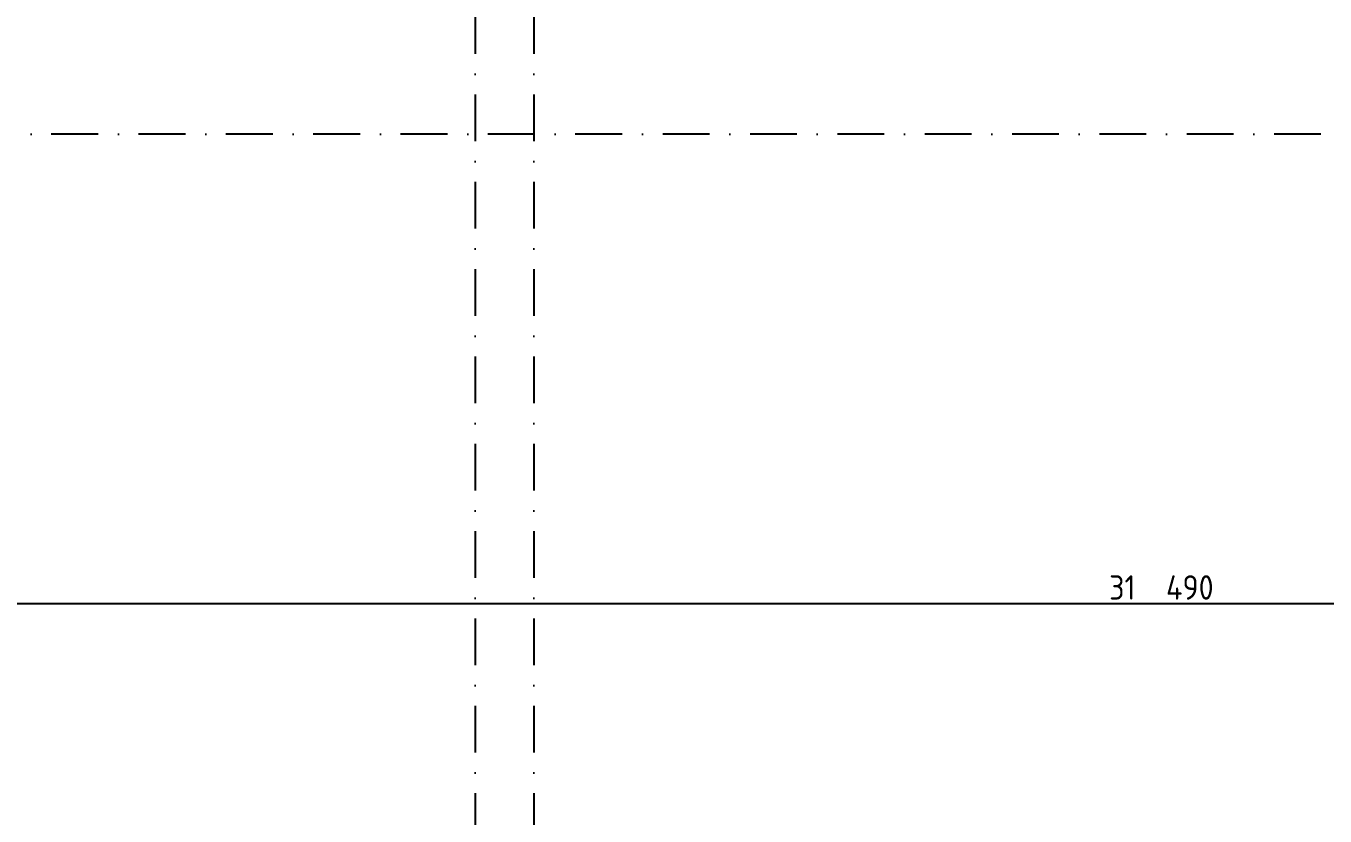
# Model space of a CAD drawing. Extents: x 4511820 to 5180432, y -1526536 to -944957.
# Drawn here: x 5004971 to 5011636, y -1482896 to -1478843 of the extents above; entities that cross this region are included whole.
import ezdxf

# ---------------------------------------------------------------- set-up
doc = ezdxf.new("R2010")
doc.units = 0
doc.header["$MEASUREMENT"] = 0
doc.linetypes.add('BODKOCIARKOVANA_3', pattern=[5.6, 3, -1.3, 0, -1.3])
doc.layers.get('0').update_dxf_attribs({"linetype": 'CONTINUOUS'})
doc.layers.get('Defpoints').update_dxf_attribs({"color": 61, "linetype": 'CONTINUOUS'})
doc.layers.add('KÓTY', color=4, linetype='CONTINUOUS')
doc.layers.add('osi', color=253, linetype='CONTINUOUS')
doc.styles.add('STYLE1', font='isocp.shx')
doc.dimstyles.new('STANDARD-50', dxfattribs={"dimtxt": 125, "dimasz": 150, "dimexe": 10, "dimexo": 200, "dimgap": 20, "dimtad": 1, "dimdsep": 46, "dimlunit": 6, "dimtxsty": 'STYLE1', "dimblk1": 'OBLIQUE', "dimblk2": 'OBLIQUE', "dimsah": 1, "dimcen": 2.5, "dimse1": 1, "dimse2": 1, "dimadec": 0, "dimazin": 0, "dimtfac": 1, "dimtmove": 1, "dimatfit": 3, "dimldrblk": 'OBLIQUE', "dimfxl": 1, "dimtolj": 1, "dimtzin": 0, "dimarcsym": 0})

# ---------------------------------------------------------------- blocks, each defined once
blk = doc.blocks.new('_OBLIQUE')
at = {"color": 0, "linetype": 'ByBlock'}
blk.add_line((-0.5, -0.5), (0.5, 0.5), dxfattribs=at)
blk = doc.blocks.new('*D43234')
at = {"layer": 'Defpoints', "color": 0}
for p in [(5026541, -1481806), (4995051, -1483784.6), (5026541, -1483784.6)]:
    blk.add_point(p, dxfattribs=at)
at = {"layer": 'KÓTY', "color": 0, "lineweight": -2}
blk.add_line((4995051, -1481806), (5026541, -1481806), dxfattribs=at)
at = {"layer": 'KÓTY', "color": 0, "linetype": 'ByBlock', "lineweight": -2, "xscale": 150, "yscale": 150, "zscale": 150, "rotation": 180}
blk.add_blockref('_OBLIQUE', (4995051, -1481806), dxfattribs=at)
at = {"layer": 'KÓTY', "color": 0, "linetype": 'ByBlock', "lineweight": -2, "xscale": 150, "yscale": 150, "zscale": 150}
blk.add_blockref('_OBLIQUE', (5026541, -1481806), dxfattribs=at)
at = {"layer": 'KÓTY', "color": 0, "insert": (5010796, -1481723.5), "char_height": 125, "attachment_point": 5, "style": 'STYLE1'}
blk.add_mtext('\\A1;31ﾠ490', dxfattribs=at)

msp = doc.modelspace()

# ---------------------------------------------------------------- linework, layer by layer
at = {"layer": 'osi', "linetype": 'BODKOCIARKOVANA_3', "ltscale": 80}
for p, q in [((5007276, -1463510.809), (5007276, -1502135.094)), ((5007576, -1463510.809), (5007576, -1502135.094)), ((5043429.122, -1479398), (4978440.258, -1479398))]:
    msp.add_line(p, q, dxfattribs=at)

# ---------------------------------------------------------------- dimensions: what is measured, and where the dimension line sits
at = {"layer": 'KÓTY'}
dim = msp.add_linear_dim(base=(5026541, -1481806), p1=(4995051, -1483784.596), p2=(5026541, -1483784.596), dimstyle='STANDARD-50', override={"dimtxsty": 'STYLE1', "dimldrblk": 'OBLIQUE'}, dxfattribs=at)
dim.commit()
dim.dimension.update_dxf_attribs({"geometry": '*D43234', "text_midpoint": (5010796, -1481723.457)})

doc.saveas('drawing.dxf')
